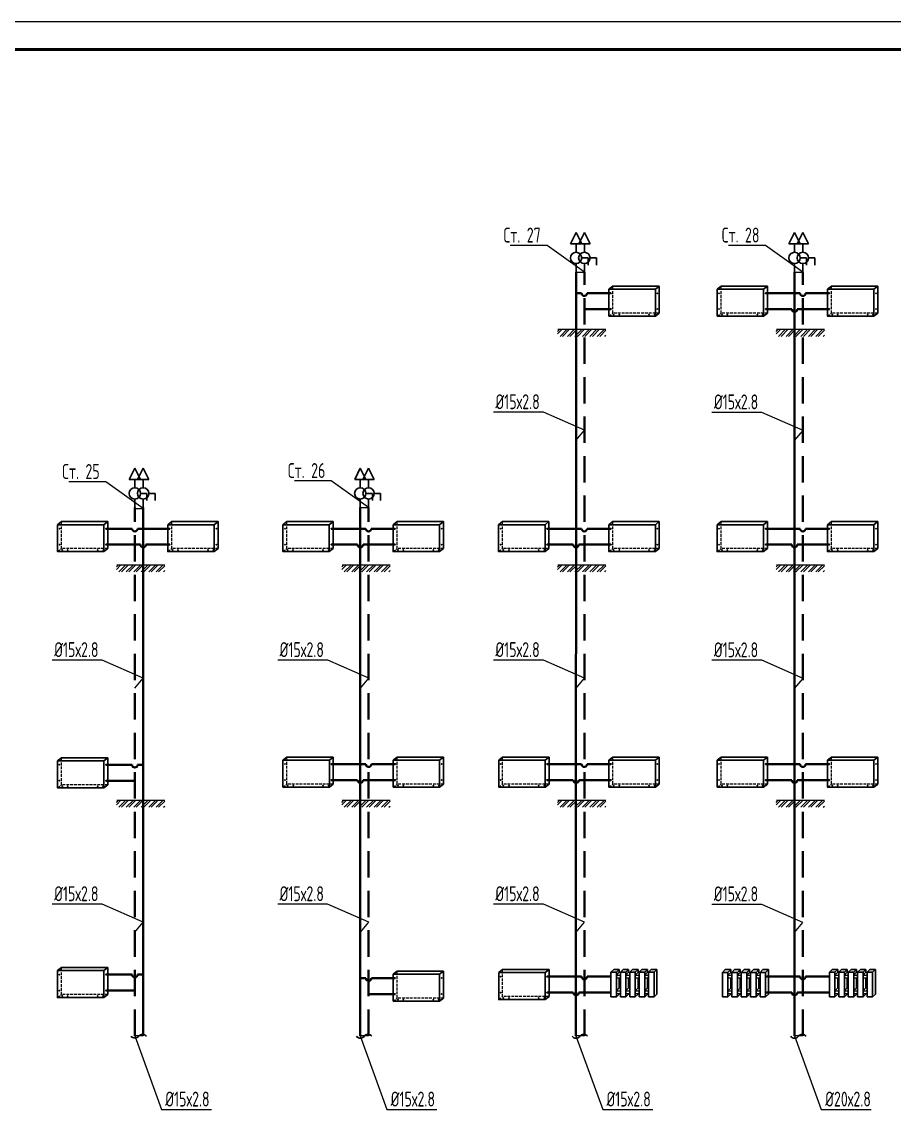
# Model space of a CAD drawing. Header units: millimetres. Extents: x -3929 to 624051, y 52832 to 514950.
# Drawn here: x 29772 to 45553, y 275169 to 294915 of the extents above; entities that cross this region are included whole.
import ezdxf
from ezdxf import colors
from ezdxf.entities.mleader import LeaderData, LeaderLine
from ezdxf.math import Vec2, Vec3

# ---------------------------------------------------------------- set-up
doc = ezdxf.new("R2010")
doc.units = ezdxf.units.MM
for name, pattern in [('GOST2.303 4', [7, 5, -2, 0]), ('Hidden', [7.14375, 4.7625, -2.38125]), ('K5LT32772', [0])]:
    doc.linetypes.add(name, pattern=pattern)
doc.layers.add('9_Форматы', color=7, linetype='Continuous')
doc.layers.add('стояки', color=7, linetype='Continuous')
for name, color, linetype, lineweight in [('Арматура', 4, 'Continuous', 30), ('ОВ', 6, 'Continuous', 40), ('ОВ-рамка', 7, 'Continuous', 30), ('ОВ-ТЕКСТ', 7, 'Continuous', 25), ('СПДС_Штриховка', 252, 'Continuous', 9)]:
    doc.layers.add(name, color=color, linetype=linetype, lineweight=lineweight)
doc.layers.add('т11.1', color=1, linetype='Continuous', true_color=0xff0000)
doc.layers.add('т21.1', color=5, linetype='Continuous', true_color=0x0000ff)
doc.styles.add('СТИЛЬ', font='simplex.shx', dxfattribs={"width": 0.65})

# ---------------------------------------------------------------- blocks, each defined once
blk = doc.blocks.new('В.к.')
at = {"layer": 'Арматура', "color": 7, "lineweight": 30}
for p, q in [((0, 424), (-61, 302)), ((60, 302), (0, 424)), ((-61, 302), (60, 302)), ((0, 211), (0, 302)), ((-62, 152), (-129, 152)), ((-129, 152), (-129, 76)), ((0, 0), (0, 91))]:
    blk.add_line(p, q, dxfattribs=at)
blk.add_circle((0, 152), 60.9, dxfattribs=at)
blk = doc.blocks.new('gh павнель')
at = {"color": 32, "lineweight": 30, "ltscale": 0.1, "true_color": 0xcd6928}
for p, q in [((29457, 6419), (30297, 6419)), ((30297, 6419), (30297, 5931))]:
    blk.add_line(p, q, dxfattribs=at)
at = {"color": 32, "linetype": 'GOST2.303 4', "lineweight": 18, "ltscale": 10, "true_color": 0xcd6928}
for p, q in [((29457, 5931), (29457, 6419)), ((30297, 5931), (29457, 5931))]:
    blk.add_line(p, q, dxfattribs=at)
at = {"color": 32, "lineweight": 30, "ltscale": 0.1, "true_color": 0xcd6928}
for points in [[(29386, 6364), (29457, 6419)], [(30226, 6364), (30297, 6419)], [(30226, 5877), (30297, 5931)]]:
    blk.add_lwpolyline(points, dxfattribs=at)
blk.add_lwpolyline([(29386, 6364), (30226, 6364), (30226, 5877), (29386, 5877)], close=True, dxfattribs=at)
at = {"color": 32, "linetype": 'GOST2.303 4', "lineweight": 18, "ltscale": 10, "true_color": 0xcd6928}
blk.add_lwpolyline([(29386, 5877), (29457, 5931)], dxfattribs=at)
at = {"color": 32, "lineweight": 30, "ltscale": 0.1, "true_color": 0xcd6928}
for p in [(29422, 6292), (30262, 6292), (29422, 6004), (30262, 6004), (29472, 5904), (29572, 5904), (30112, 5904), (30212, 5904)]:
    blk.add_point(p, dxfattribs=at)
blk = doc.blocks.new('*U3000')
at = {"layer": '9_Форматы', "color": 7, "linetype": 'Continuous', "lineweight": 9, "ltscale": 100}
blk.add_lwpolyline([(5, -5), (5, 292), (-625, 292), (-625, -5)], close=True, dxfattribs=at)
at = {"layer": '9_Форматы', "color": 7, "linetype": 'Continuous', "lineweight": 9, "ltscale": 100, "const_width": 0.5}
blk.add_lwpolyline([(0, 0), (0, 287), (-605, 287), (-605, 0)], close=True, dxfattribs=at)

msp = doc.modelspace()

# ---------------------------------------------------------------- hatches: boundary and pattern name
at = {"layer": 'СПДС_Штриховка', "lineweight": 25}
h = msp.add_hatch(dxfattribs=at)
h.set_pattern_fill('ANSI32', color=253, scale=10)
h.set_pattern_definition([(45, (431184.57, 611263.03), (-67.351921, 67.351921), []), (45, (431229.47, 611263.03), (-67.351921, 67.351921), [])])
h.paths.add_polyline_path([(40338.457, 289357.048), (39463.804, 289357.048), (39463.804, 289229.379), (40338.457, 289229.379)])
h = msp.add_hatch(dxfattribs=at)
h.set_pattern_fill('ANSI32', color=253, scale=10)
h.set_pattern_definition([(45, (435137.3, 611263.03), (-67.351921, 67.351921), []), (45, (435182.2, 611263.03), (-67.351921, 67.351921), [])])
h.paths.add_polyline_path([(44291.185, 289357.048), (43416.532, 289357.048), (43416.532, 289229.379), (44291.185, 289229.379)])
h = msp.add_hatch(dxfattribs=at)
h.set_pattern_fill('ANSI32', color=253, scale=10)
h.set_pattern_definition([(45, (423203.455, 607006.29), (-67.351921, 67.351921), []), (45, (423248.36, 607006.29), (-67.351921, 67.351921), [])])
h.paths.add_polyline_path([(32357.344, 285100.311), (31482.691, 285100.311), (31482.691, 284972.641), (32357.344, 284972.641)])
h = msp.add_hatch(dxfattribs=at)
h.set_pattern_fill('ANSI32', color=253, scale=10)
h.set_pattern_definition([(45, (427281.63, 607006.29), (-67.351921, 67.351921), []), (45, (427326.53, 607006.29), (-67.351921, 67.351921), [])])
h.paths.add_polyline_path([(36435.517, 285100.311), (35560.864, 285100.311), (35560.864, 284972.641), (36435.517, 284972.641)])
h = msp.add_hatch(dxfattribs=at)
h.set_pattern_fill('ANSI32', color=253, scale=10)
h.set_pattern_definition([(45, (431184.57, 607006.29), (-67.351921, 67.351921), []), (45, (431229.47, 607006.29), (-67.351921, 67.351921), [])])
h.paths.add_polyline_path([(40338.457, 285100.311), (39463.804, 285100.311), (39463.804, 284972.641), (40338.457, 284972.641)])
h = msp.add_hatch(dxfattribs=at)
h.set_pattern_fill('ANSI32', color=253, scale=10)
h.set_pattern_definition([(45, (435137.3, 607006.29), (-67.351921, 67.351921), []), (45, (435182.2, 607006.29), (-67.351921, 67.351921), [])])
h.paths.add_polyline_path([(44291.185, 285100.311), (43416.532, 285100.311), (43416.532, 284972.641), (44291.185, 284972.641)])
h = msp.add_hatch(dxfattribs=at)
h.set_pattern_fill('ANSI32', color=253, scale=10)
h.set_pattern_definition([(45, (423203.455, 602749.55), (-67.351921, 67.351921), []), (45, (423248.36, 602749.55), (-67.351921, 67.351921), [])])
h.paths.add_polyline_path([(32357.344, 280843.573), (31482.691, 280843.573), (31482.691, 280715.904), (32357.344, 280715.904)])
h = msp.add_hatch(dxfattribs=at)
h.set_pattern_fill('ANSI32', color=253, scale=10)
h.set_pattern_definition([(45, (427281.63, 602749.55), (-67.351921, 67.351921), []), (45, (427326.53, 602749.55), (-67.351921, 67.351921), [])])
h.paths.add_polyline_path([(36435.517, 280843.573), (35560.864, 280843.573), (35560.864, 280715.904), (36435.517, 280715.904)])
h = msp.add_hatch(dxfattribs=at)
h.set_pattern_fill('ANSI32', color=253, scale=10)
h.set_pattern_definition([(45, (431184.57, 602749.55), (-67.351921, 67.351921), []), (45, (431229.47, 602749.55), (-67.351921, 67.351921), [])])
h.paths.add_polyline_path([(40338.457, 280843.573), (39463.804, 280843.573), (39463.804, 280715.904), (40338.457, 280715.904)])
h = msp.add_hatch(dxfattribs=at)
h.set_pattern_fill('ANSI32', color=253, scale=10)
h.set_pattern_definition([(45, (435137.3, 602749.55), (-67.351921, 67.351921), []), (45, (435182.2, 602749.55), (-67.351921, 67.351921), [])])
h.paths.add_polyline_path([(44291.185, 280843.573), (43416.532, 280843.573), (43416.532, 280715.904), (44291.185, 280715.904)])

# ---------------------------------------------------------------- linework, layer by layer
at = {"color": 253, "lineweight": 25, "ltscale": 0.1}
for p, q in [((39470.147, 289357.048), (40338.457, 289357.048)), ((43422.875, 289357.048), (44291.185, 289357.048)), ((31489.034, 285100.311), (32357.344, 285100.311)), ((35567.207, 285100.311), (36435.517, 285100.311)), ((39470.147, 285100.311), (40338.457, 285100.311)), ((43422.875, 285100.311), (44291.185, 285100.311)), ((31489.034, 280843.573), (32357.344, 280843.573)), ((35567.207, 280843.573), (36435.517, 280843.573)), ((39470.147, 280843.573), (40338.457, 280843.573)), ((43422.875, 280843.573), (44291.185, 280843.573))]:
    msp.add_line(p, q, dxfattribs=at)
at = {"color": 32, "lineweight": 30, "ltscale": 0.1, "true_color": 0xcd6928}
for p, q in [((40429.757, 277733.504), (40479.757, 277783.504)), ((40429.757, 277733.504), (40429.757, 277289.76)), ((40529.757, 277733.504), (40429.757, 277733.504)), ((40479.757, 277783.504), (40579.757, 277783.504)), ((40579.757, 277783.504), (40529.757, 277733.504)), ((40529.757, 277733.504), (40529.757, 277289.76)), ((40579.757, 277783.504), (40579.757, 277733.504)), ((40599.757, 277733.504), (40649.757, 277783.504)), ((40599.757, 277733.504), (40599.757, 277289.76)), ((40699.757, 277733.504), (40599.757, 277733.504)), ((40649.757, 277783.504), (40749.757, 277783.504)), ((40749.757, 277783.504), (40699.757, 277733.504)), ((40699.757, 277733.504), (40699.757, 277289.76)), ((40749.757, 277783.504), (40749.757, 277733.504)), ((40769.757, 277733.504), (40819.757, 277783.504)), ((40769.757, 277733.504), (40769.757, 277289.76)), ((40869.757, 277733.504), (40769.757, 277733.504)), ((40819.757, 277783.504), (40919.757, 277783.504)), ((40919.757, 277783.504), (40869.757, 277733.504)), ((40869.757, 277733.504), (40869.757, 277289.76)), ((40919.757, 277783.504), (40919.757, 277733.504)), ((40939.757, 277733.504), (40989.757, 277783.504)), ((40939.757, 277733.504), (40939.757, 277289.76)), ((41039.757, 277733.504), (40939.757, 277733.504)), ((40989.757, 277783.504), (41089.757, 277783.504)), ((41089.757, 277783.504), (41039.757, 277733.504)), ((41039.757, 277733.504), (41039.757, 277289.76)), ((41089.757, 277783.504), (41089.757, 277733.504)), ((41109.757, 277733.504), (41159.757, 277783.504)), ((41109.757, 277733.504), (41109.757, 277289.76)), ((41209.757, 277733.504), (41109.757, 277733.504)), ((41159.757, 277783.504), (41259.757, 277783.504)), ((41259.757, 277783.504), (41209.757, 277733.504)), ((41209.757, 277733.504), (41209.757, 277289.76)), ((41259.757, 277783.504), (41259.757, 277339.76)), ((42446.658, 277731.89), (42496.658, 277781.89)), ((42446.658, 277731.89), (42446.658, 277288.146)), ((42546.658, 277731.89), (42446.658, 277731.89)), ((42496.658, 277781.89), (42596.658, 277781.89)), ((42596.658, 277781.89), (42546.658, 277731.89)), ((42546.658, 277731.89), (42546.658, 277288.146)), ((42596.658, 277781.89), (42596.658, 277731.89)), ((42616.658, 277731.89), (42666.658, 277781.89)), ((42616.658, 277731.89), (42616.658, 277288.146)), ((42716.658, 277731.89), (42616.658, 277731.89)), ((42666.658, 277781.89), (42766.658, 277781.89)), ((42766.658, 277781.89), (42716.658, 277731.89)), ((42716.658, 277731.89), (42716.658, 277288.146)), ((42766.658, 277781.89), (42766.658, 277731.89)), ((42786.658, 277731.89), (42836.658, 277781.89)), ((42786.658, 277731.89), (42786.658, 277288.146)), ((42886.658, 277731.89), (42786.658, 277731.89)), ((42836.658, 277781.89), (42936.658, 277781.89)), ((42936.658, 277781.89), (42886.658, 277731.89)), ((42886.658, 277731.89), (42886.658, 277288.146)), ((42936.658, 277781.89), (42936.658, 277731.89)), ((42956.658, 277731.89), (43006.658, 277781.89)), ((42956.658, 277731.89), (42956.658, 277288.146)), ((43056.658, 277731.89), (42956.658, 277731.89)), ((43006.658, 277781.89), (43106.658, 277781.89)), ((43106.658, 277781.89), (43056.658, 277731.89)), ((43056.658, 277731.89), (43056.658, 277288.146)), ((43106.658, 277781.89), (43106.658, 277731.89)), ((43126.658, 277731.89), (43176.658, 277781.89)), ((43126.658, 277731.89), (43126.658, 277288.146)), ((43226.658, 277731.89), (43126.658, 277731.89)), ((43176.658, 277781.89), (43276.658, 277781.89)), ((43276.658, 277781.89), (43226.658, 277731.89)), ((43226.658, 277731.89), (43226.658, 277288.146)), ((43276.658, 277781.89), (43276.658, 277338.146)), ((44382.486, 277733.504), (44432.486, 277783.504)), ((44382.486, 277733.504), (44382.486, 277289.76)), ((44482.486, 277733.504), (44382.486, 277733.504)), ((44432.486, 277783.504), (44532.486, 277783.504)), ((44532.486, 277783.504), (44482.486, 277733.504)), ((44482.486, 277733.504), (44482.486, 277289.76)), ((44532.486, 277783.504), (44532.486, 277733.504)), ((44552.486, 277733.504), (44602.486, 277783.504)), ((44552.486, 277733.504), (44552.486, 277289.76)), ((44652.486, 277733.504), (44552.486, 277733.504)), ((44602.486, 277783.504), (44702.486, 277783.504)), ((44702.486, 277783.504), (44652.486, 277733.504)), ((44652.486, 277733.504), (44652.486, 277289.76)), ((44702.486, 277783.504), (44702.486, 277733.504)), ((44722.486, 277733.504), (44772.486, 277783.504)), ((44722.486, 277733.504), (44722.486, 277289.76)), ((44822.486, 277733.504), (44722.486, 277733.504)), ((44772.486, 277783.504), (44872.486, 277783.504)), ((44872.486, 277783.504), (44822.486, 277733.504)), ((44822.486, 277733.504), (44822.486, 277289.76)), ((44872.486, 277783.504), (44872.486, 277733.504)), ((44892.486, 277733.504), (44942.486, 277783.504)), ((44892.486, 277733.504), (44892.486, 277289.76)), ((44992.486, 277733.504), (44892.486, 277733.504)), ((44942.486, 277783.504), (45042.486, 277783.504)), ((45042.486, 277783.504), (44992.486, 277733.504)), ((44992.486, 277733.504), (44992.486, 277289.76)), ((45042.486, 277783.504), (45042.486, 277733.504)), ((45062.486, 277733.504), (45112.486, 277783.504)), ((45062.486, 277733.504), (45062.486, 277289.76)), ((45162.486, 277733.504), (45062.486, 277733.504)), ((45112.486, 277783.504), (45212.486, 277783.504)), ((45212.486, 277783.504), (45162.486, 277733.504)), ((45162.486, 277733.504), (45162.486, 277289.76)), ((45212.486, 277783.504), (45212.486, 277339.76)), ((40579.757, 277633.504), (40579.757, 277449.76)), ((40749.757, 277633.504), (40749.757, 277449.76)), ((40919.757, 277633.504), (40919.757, 277449.76)), ((41089.757, 277633.504), (41089.757, 277449.76)), ((42596.658, 277631.89), (42596.658, 277448.146)), ((42766.658, 277631.89), (42766.658, 277448.146)), ((42936.658, 277631.89), (42936.658, 277448.146)), ((43106.658, 277631.89), (43106.658, 277448.146)), ((44532.486, 277633.504), (44532.486, 277449.76)), ((44702.486, 277633.504), (44702.486, 277449.76)), ((44872.486, 277633.504), (44872.486, 277449.76)), ((45042.486, 277633.504), (45042.486, 277449.76)), ((40529.757, 277289.76), (40429.757, 277289.76)), ((40579.757, 277339.76), (40529.757, 277289.76)), ((40579.757, 277349.76), (40579.757, 277339.76)), ((40699.757, 277289.76), (40599.757, 277289.76)), ((40749.757, 277339.76), (40699.757, 277289.76)), ((40749.757, 277349.76), (40749.757, 277339.76)), ((40869.757, 277289.76), (40769.757, 277289.76)), ((40919.757, 277339.76), (40869.757, 277289.76)), ((40919.757, 277349.76), (40919.757, 277339.76)), ((41039.757, 277289.76), (40939.757, 277289.76)), ((41089.757, 277339.76), (41039.757, 277289.76)), ((41089.757, 277349.76), (41089.757, 277339.76)), ((41209.757, 277289.76), (41109.757, 277289.76)), ((41259.757, 277339.76), (41209.757, 277289.76)), ((42546.658, 277288.146), (42446.658, 277288.146)), ((42596.658, 277338.146), (42546.658, 277288.146)), ((42596.658, 277348.146), (42596.658, 277338.146)), ((42716.658, 277288.146), (42616.658, 277288.146)), ((42766.658, 277338.146), (42716.658, 277288.146)), ((42766.658, 277348.146), (42766.658, 277338.146)), ((42886.658, 277288.146), (42786.658, 277288.146)), ((42936.658, 277338.146), (42886.658, 277288.146)), ((42936.658, 277348.146), (42936.658, 277338.146)), ((43056.658, 277288.146), (42956.658, 277288.146)), ((43106.658, 277338.146), (43056.658, 277288.146)), ((43106.658, 277348.146), (43106.658, 277338.146)), ((43226.658, 277288.146), (43126.658, 277288.146)), ((43276.658, 277338.146), (43226.658, 277288.146)), ((44482.486, 277289.76), (44382.486, 277289.76)), ((44532.486, 277339.76), (44482.486, 277289.76)), ((44532.486, 277349.76), (44532.486, 277339.76)), ((44652.486, 277289.76), (44552.486, 277289.76)), ((44702.486, 277339.76), (44652.486, 277289.76)), ((44702.486, 277349.76), (44702.486, 277339.76)), ((44822.486, 277289.76), (44722.486, 277289.76)), ((44872.486, 277339.76), (44822.486, 277289.76)), ((44872.486, 277349.76), (44872.486, 277339.76)), ((44992.486, 277289.76), (44892.486, 277289.76)), ((45042.486, 277339.76), (44992.486, 277289.76)), ((45042.486, 277349.76), (45042.486, 277339.76)), ((45162.486, 277289.76), (45062.486, 277289.76)), ((45212.486, 277339.76), (45162.486, 277289.76))]:
    msp.add_line(p, q, dxfattribs=at)
at = {"color": 32, "linetype": 'K5LT32772', "lineweight": 20, "ltscale": 10, "true_color": 0xcd6928}
for p, q in [((40579.757, 277733.504), (40529.757, 277683.504)), ((40529.757, 277683.504), (40599.757, 277683.504)), ((40579.757, 277733.504), (40599.757, 277733.504)), ((40749.757, 277733.504), (40699.757, 277683.504)), ((40699.757, 277683.504), (40769.757, 277683.504)), ((40749.757, 277733.504), (40769.757, 277733.504)), ((40919.757, 277733.504), (40869.757, 277683.504)), ((40869.757, 277683.504), (40939.757, 277683.504)), ((40919.757, 277733.504), (40939.757, 277733.504)), ((41089.757, 277733.504), (41039.757, 277683.504)), ((41039.757, 277683.504), (41109.757, 277683.504)), ((41089.757, 277733.504), (41109.757, 277733.504)), ((42596.658, 277731.89), (42546.658, 277681.89)), ((42546.658, 277681.89), (42616.658, 277681.89)), ((42596.658, 277731.89), (42616.658, 277731.89)), ((42766.658, 277731.89), (42716.658, 277681.89)), ((42716.658, 277681.89), (42786.658, 277681.89)), ((42766.658, 277731.89), (42786.658, 277731.89)), ((42936.658, 277731.89), (42886.658, 277681.89)), ((42886.658, 277681.89), (42956.658, 277681.89)), ((42936.658, 277731.89), (42956.658, 277731.89)), ((43106.658, 277731.89), (43056.658, 277681.89)), ((43056.658, 277681.89), (43126.658, 277681.89)), ((43106.658, 277731.89), (43126.658, 277731.89)), ((44532.486, 277733.504), (44482.486, 277683.504)), ((44482.486, 277683.504), (44552.486, 277683.504)), ((44532.486, 277733.504), (44552.486, 277733.504)), ((44702.486, 277733.504), (44652.486, 277683.504)), ((44652.486, 277683.504), (44722.486, 277683.504)), ((44702.486, 277733.504), (44722.486, 277733.504)), ((44872.486, 277733.504), (44822.486, 277683.504)), ((44822.486, 277683.504), (44892.486, 277683.504)), ((44872.486, 277733.504), (44892.486, 277733.504)), ((45042.486, 277733.504), (44992.486, 277683.504)), ((44992.486, 277683.504), (45062.486, 277683.504)), ((45042.486, 277733.504), (45062.486, 277733.504)), ((40529.757, 277633.504), (40599.757, 277633.504)), ((40579.757, 277449.76), (40529.757, 277399.76)), ((40579.757, 277449.76), (40599.757, 277449.76)), ((40699.757, 277633.504), (40769.757, 277633.504)), ((40749.757, 277449.76), (40699.757, 277399.76)), ((40749.757, 277449.76), (40769.757, 277449.76)), ((40869.757, 277633.504), (40939.757, 277633.504)), ((40919.757, 277449.76), (40869.757, 277399.76)), ((40919.757, 277449.76), (40939.757, 277449.76)), ((41039.757, 277633.504), (41109.757, 277633.504)), ((41089.757, 277449.76), (41039.757, 277399.76)), ((41089.757, 277449.76), (41109.757, 277449.76)), ((42546.658, 277631.89), (42616.658, 277631.89)), ((42596.658, 277448.146), (42546.658, 277398.146)), ((42596.658, 277448.146), (42616.658, 277448.146)), ((42716.658, 277631.89), (42786.658, 277631.89)), ((42766.658, 277448.146), (42716.658, 277398.146)), ((42766.658, 277448.146), (42786.658, 277448.146)), ((42886.658, 277631.89), (42956.658, 277631.89)), ((42936.658, 277448.146), (42886.658, 277398.146)), ((42936.658, 277448.146), (42956.658, 277448.146)), ((43056.658, 277631.89), (43126.658, 277631.89)), ((43106.658, 277448.146), (43056.658, 277398.146)), ((43106.658, 277448.146), (43126.658, 277448.146)), ((44482.486, 277633.504), (44552.486, 277633.504)), ((44532.486, 277449.76), (44482.486, 277399.76)), ((44532.486, 277449.76), (44552.486, 277449.76)), ((44652.486, 277633.504), (44722.486, 277633.504)), ((44702.486, 277449.76), (44652.486, 277399.76)), ((44702.486, 277449.76), (44722.486, 277449.76)), ((44822.486, 277633.504), (44892.486, 277633.504)), ((44872.486, 277449.76), (44822.486, 277399.76)), ((44872.486, 277449.76), (44892.486, 277449.76)), ((44992.486, 277633.504), (45062.486, 277633.504)), ((45042.486, 277449.76), (44992.486, 277399.76)), ((45042.486, 277449.76), (45062.486, 277449.76)), ((40529.757, 277399.76), (40599.757, 277399.76)), ((40529.757, 277349.76), (40599.757, 277349.76)), ((40699.757, 277399.76), (40769.757, 277399.76)), ((40699.757, 277349.76), (40769.757, 277349.76)), ((40869.757, 277399.76), (40939.757, 277399.76)), ((40869.757, 277349.76), (40939.757, 277349.76)), ((41039.757, 277399.76), (41109.757, 277399.76)), ((41039.757, 277349.76), (41109.757, 277349.76)), ((42546.658, 277398.146), (42616.658, 277398.146)), ((42546.658, 277348.146), (42616.658, 277348.146)), ((42716.658, 277398.146), (42786.658, 277398.146)), ((42716.658, 277348.146), (42786.658, 277348.146)), ((42886.658, 277398.146), (42956.658, 277398.146)), ((42886.658, 277348.146), (42956.658, 277348.146)), ((43056.658, 277398.146), (43126.658, 277398.146)), ((43056.658, 277348.146), (43126.658, 277348.146)), ((44482.486, 277399.76), (44552.486, 277399.76)), ((44482.486, 277349.76), (44552.486, 277349.76)), ((44652.486, 277399.76), (44722.486, 277399.76)), ((44652.486, 277349.76), (44722.486, 277349.76)), ((44822.486, 277399.76), (44892.486, 277399.76)), ((44822.486, 277349.76), (44892.486, 277349.76)), ((44992.486, 277399.76), (45062.486, 277399.76)), ((44992.486, 277349.76), (45062.486, 277349.76))]:
    msp.add_line(p, q, dxfattribs=at)
at = {"layer": 'стояки', "color": 5, "lineweight": 40}
for p, q in [((39948.17, 289721.887), (40428.802, 289721.887)), ((43226.658, 289721.887), (43700.8, 289721.769)), ((43800.8, 289721.897), (44381.53, 289721.887)), ((31293.439, 285465.149), (31917.057, 285465.031)), ((32017.057, 285465.159), (32448.312, 285465.149)), ((35370.367, 285465.149), (35844.509, 285465.031)), ((35944.509, 285465.159), (36525.239, 285465.149)), ((39273.306, 285465.149), (39747.449, 285465.031)), ((39847.449, 285465.159), (40428.179, 285465.149)), ((43226.035, 285465.149), (43700.177, 285465.031)), ((43800.177, 285465.159), (44380.907, 285465.149)), ((31292.816, 281197.093), (31816.959, 281197.016)), ((35370.99, 281208.412), (35845.132, 281208.294)), ((35945.132, 281208.422), (36525.862, 281208.412)), ((39273.929, 281208.412), (39748.072, 281208.294)), ((39848.072, 281208.422), (40428.802, 281208.412)), ((43226.658, 281208.412), (43700.8, 281208.294)), ((43800.8, 281208.422), (44381.53, 281208.412)), ((31292.816, 277404.023), (31816.959, 277403.946)), ((36045.23, 277339.817), (36525.862, 277339.817)), ((39273.929, 277367.014), (39748.072, 277366.896)), ((39848.072, 277367.024), (40428.802, 277367.014)), ((43226.658, 277367.014), (43700.8, 277366.896)), ((43800.8, 277367.024), (44381.53, 277367.014))]:
    msp.add_line(p, q, dxfattribs=at)
for centre in [(43750.8, 289721.833), (31967.057, 285465.095), (35894.509, 285465.095), (39797.449, 285465.095), (43750.177, 285465.095), (35895.132, 281208.358), (39798.072, 281208.358), (43750.8, 281208.358), (39798.072, 277366.96), (43750.8, 277366.96)]:
    msp.add_arc(centre, 50, 180.0733184, 0.0733184, dxfattribs=at)
at = {"layer": 'стояки', "color": 7, "lineweight": 30}
for centre, start, end in [((31817.35, 276629.566), 216.5656753, 323.4343247), ((31955.949, 276526.761), 36.5656753, 143.4343247), ((35895.523, 276628.969), 216.5656753, 323.4343247), ((36034.123, 276526.164), 36.5656753, 143.4343247), ((39798.462, 276628.397), 216.5656753, 323.4343247), ((39937.062, 276525.593), 36.5656753, 143.4343247), ((43751.191, 276627.819), 216.5656753, 323.4343247), ((43889.79, 276525.014), 36.5656753, 143.4343247)]:
    msp.add_arc(centre, 86.282, start, end, dxfattribs=at)
at = {"layer": 'т11.1', "lineweight": 40}
for p, q in [((39796.149, 276586.836), (39798.17, 290390.913)), ((43748.878, 276586.836), (43750.898, 290390.913)), ((39798.114, 290009.45), (39898.17, 290009.463)), ((39998.17, 290009.527), (40428.409, 290009.527)), ((43226.658, 290009.527), (43850.898, 290009.463)), ((43950.898, 290009.527), (44381.138, 290009.527)), ((31967.057, 276586.836), (31967.057, 286134.176)), ((35893.21, 276586.836), (35895.23, 286134.176)), ((31293.439, 285752.79), (31766.378, 285752.748)), ((31866.378, 285752.812), (32447.919, 285752.79)), ((35370.367, 285752.79), (35994.607, 285752.726)), ((36094.607, 285752.79), (36524.847, 285752.79)), ((39273.306, 285752.79), (39897.547, 285752.726)), ((39997.547, 285752.79), (40427.786, 285752.79)), ((43226.035, 285752.79), (43850.275, 285752.726)), ((43950.275, 285752.79), (44380.515, 285752.79)), ((31292.816, 281484.733), (31765.755, 281484.669)), ((31865.755, 281484.733), (31967.057, 281484.733)), ((35370.99, 281496.052), (35995.23, 281495.988)), ((36095.23, 281496.052), (36525.47, 281496.052)), ((39273.929, 281496.052), (39898.17, 281495.988)), ((39998.17, 281496.052), (40428.409, 281496.052)), ((43226.658, 281496.052), (43850.898, 281495.988)), ((43950.898, 281496.052), (44381.138, 281496.052)), ((31292.816, 277691.664), (31765.755, 277691.6)), ((31865.755, 277691.664), (31967.057, 277691.664)), ((39273.929, 277654.654), (39898.17, 277654.59)), ((39998.17, 277654.654), (40428.409, 277654.654)), ((43226.658, 277654.654), (43850.898, 277654.59)), ((43950.898, 277654.654), (44381.138, 277654.654)), ((35893.886, 277627.381), (35995.23, 277627.394)), ((36095.23, 277627.522), (36525.47, 277627.458))]:
    msp.add_line(p, q, dxfattribs=at)
for centre in [(39948.17, 290009.527), (43900.898, 290009.527), (31816.378, 285752.812), (36044.607, 285752.79), (39947.547, 285752.79), (43900.275, 285752.79), (31815.755, 281484.733), (36045.23, 281496.052), (39948.17, 281496.052), (43900.898, 281496.052), (31815.755, 277691.664), (39948.17, 277654.654), (43900.898, 277654.654), (36045.23, 277627.458)]:
    msp.add_arc(centre, 50, 180.0733184, 0.0733184, dxfattribs=at)
at = {"layer": 'т21.1', "linetype": 'Hidden', "lineweight": 40, "ltscale": 100}
for p, q in [((39948.17, 276586.836), (39948.17, 290390.913)), ((43900.898, 276586.836), (43900.898, 290390.913)), ((31815.036, 276586.836), (31817.057, 286134.176)), ((36045.23, 276586.836), (36045.23, 286134.176))]:
    msp.add_line(p, q, dxfattribs=at)

# ---------------------------------------------------------------- block references
at = {"lineweight": 13}
for p in [(11007.128, 283717.916), (12964.984, 283717.916), (14959.857, 283717.916), (1031.766, 279461.178), (3026.638, 279461.178), (5108.693, 279461.178), (7103.566, 279461.178), (9011.633, 279461.178), (11006.505, 279461.178), (12964.361, 279461.178), (14959.234, 279461.178), (1031.143, 275193.122), (5109.316, 275204.441), (7104.189, 275204.441), (9012.256, 275204.441), (11007.128, 275204.441), (12964.984, 275204.441), (14959.857, 275204.441), (1031.143, 271400.052), (7103.796, 271335.847), (9012.256, 271363.043)]:
    msp.add_blockref('gh павнель', p, dxfattribs=at)
at = {"layer": 'ОВ', "xscale": -1.687500000000001, "yscale": 1.6875, "zscale": 1.6875}
for p in [(39798.17, 290390.913), (39948.17, 290390.913), (43750.898, 290390.913), (43900.898, 290390.913), (31817.057, 286134.176), (31967.057, 286134.176), (35895.23, 286134.176), (36045.23, 286134.176)]:
    msp.add_blockref('В.к.', p, dxfattribs=at)
at = {"layer": 'ОВ-рамка', "ltscale": 100, "transparency": 33554687, "xscale": 100, "yscale": 100, "zscale": 100}
msp.add_blockref('*U3000', (79696.148, 265715.362, 576.986), dxfattribs=at)

# ---------------------------------------------------------------- leaders
at = {"layer": 'ОВ-ТЕКСТ', "color": 7}
ml = msp.add_multileader_mtext('Standard', dxfattribs=at)
ml.set_content('\\A1;Ст. 27', color=7, style='СТИЛЬ')
ml.set_leader_properties(color=7, lineweight=18)
ml.build(insert=Vec2(0, 0))
ml.multileader.update_dxf_attribs({"text_left_attachment_type": 6, "text_right_attachment_type": 6, "dogleg_length": 0.36, "arrow_head_size": 0.126})
ctx = ml.context
ctx.base_point, ctx.char_height, ctx.arrow_head_size, ctx.landing_gap_size, ctx.plane_origin = Vec3(38371.071, 290871.627), 270, 0.126, 0.063, Vec3(40685.534, 289536.215)
ctx.left_attachment, ctx.right_attachment, ctx.text_align_type = 6, 6, 1
notes = []
notes.append((ctx, [(1, (1, 1, 0), (39274.02, 290871.627), (-1, 0), 0.252, [(1, [(39798.17, 290390.913), (39948.17, 290390.913)], 0, [])])]))
ctx.mtext.insert, ctx.mtext.width, ctx.mtext.alignment, ctx.mtext.flow_direction = Vec3(38822.42, 291195.627), 1404.14984, 2, 5
ml = msp.add_multileader_mtext('Standard', dxfattribs=at)
ml.set_content('\\A1;Ст. 28', color=7, style='СТИЛЬ')
ml.set_leader_properties(color=7, lineweight=18)
ml.build(insert=Vec2(0, 0))
ml.multileader.update_dxf_attribs({"text_left_attachment_type": 6, "text_right_attachment_type": 6, "dogleg_length": 0.36, "arrow_head_size": 0.126})
ctx = ml.context
ctx.base_point, ctx.char_height, ctx.arrow_head_size, ctx.landing_gap_size, ctx.plane_origin = Vec3(42323.799, 290871.627), 270, 0.126, 0.063, Vec3(44638.262, 289536.215)
ctx.left_attachment, ctx.right_attachment, ctx.text_align_type = 6, 6, 1
notes.append((ctx, [(1, (1, 1, 0), (43226.749, 290871.627), (-1, 0), 0.252, [(1, [(43750.898, 290390.913), (43900.898, 290390.913)], 0, [])])]))
ctx.mtext.insert, ctx.mtext.width, ctx.mtext.alignment, ctx.mtext.flow_direction = Vec3(42775.148, 291195.627), 1404.14984, 2, 5
ml = msp.add_multileader_mtext('Standard', dxfattribs=at)
ml.set_content('\\A1;%%C15х2.8', color=7, style='СТИЛЬ')
ml.set_leader_properties(color=7, lineweight=18)
ml.build(insert=Vec2(0, 0))
ml.multileader.update_dxf_attribs({"text_left_attachment_type": 6, "text_right_attachment_type": 6, "dogleg_length": 0.36, "arrow_head_size": 0.126})
ctx = ml.context
ctx.base_point, ctx.char_height, ctx.arrow_head_size, ctx.landing_gap_size, ctx.plane_origin = Vec3(38272.532, 287859.041), 270, 0.126, 0.063, Vec3(40268.675, 286909.474)
ctx.left_attachment, ctx.right_attachment, ctx.text_align_type = 6, 6, 1
notes.append((ctx, [(1, (1, 1, 0), (39208.91, 287859.041), (-1, 0), 0.252, [(0, [(39799.966, 287351.007), (39951.707, 287531.435)], 0, [])])]))
ctx.mtext.insert, ctx.mtext.width, ctx.mtext.alignment, ctx.mtext.flow_direction = Vec3(38740.595, 288183.041), 1404.14984, 2, 5
ml = msp.add_multileader_mtext('Standard', dxfattribs=at)
ml.set_content('\\A1;%%C15х2.8', color=7, style='СТИЛЬ')
ml.set_leader_properties(color=7, lineweight=18)
ml.build(insert=Vec2(0, 0))
ml.multileader.update_dxf_attribs({"text_left_attachment_type": 6, "text_right_attachment_type": 6, "dogleg_length": 0.36, "arrow_head_size": 0.126})
ctx = ml.context
ctx.base_point, ctx.char_height, ctx.arrow_head_size, ctx.landing_gap_size, ctx.plane_origin = Vec3(42225.26, 287856.044), 270, 0.126, 0.063, Vec3(44221.403, 286906.478)
ctx.left_attachment, ctx.right_attachment, ctx.text_align_type = 6, 6, 1
notes.append((ctx, [(1, (1, 1, 0), (43161.638, 287856.044), (-1, 0), 0.252, [(0, [(43752.694, 287348.011), (43904.435, 287528.439)], 0, [])])]))
ctx.mtext.insert, ctx.mtext.width, ctx.mtext.alignment, ctx.mtext.flow_direction = Vec3(42693.323, 288180.044), 1404.14984, 2, 5
ml = msp.add_multileader_mtext('Standard', dxfattribs=at)
ml.set_content('\\A1;Ст. 25', color=7, style='СТИЛЬ')
ml.set_leader_properties(color=7, lineweight=18)
ml.build(insert=Vec2(0, 0))
ml.multileader.update_dxf_attribs({"text_left_attachment_type": 6, "text_right_attachment_type": 6, "dogleg_length": 0.36, "arrow_head_size": 0.126})
ctx = ml.context
ctx.base_point, ctx.char_height, ctx.arrow_head_size, ctx.landing_gap_size, ctx.plane_origin = Vec3(30389.955, 286598.006), 270, 0.126, 0.063, Vec3(32704.418, 289519.331)
ctx.left_attachment, ctx.right_attachment, ctx.text_align_type = 6, 6, 1
notes.append((ctx, [(1, (1, 1, 0), (31292.905, 286598.006), (-1, 0), 0.252, [(1, [(31817.054, 286117.292), (31967.054, 286117.292)], 0, [])])]))
ctx.mtext.insert, ctx.mtext.width, ctx.mtext.alignment, ctx.mtext.flow_direction = Vec3(30841.304, 286922.006), 1404.14984, 2, 5
ml = msp.add_multileader_mtext('Standard', dxfattribs=at)
ml.set_content('\\A1;Ст. 26', color=7, style='СТИЛЬ')
ml.set_leader_properties(color=7, lineweight=18)
ml.build(insert=Vec2(0, 0))
ml.multileader.update_dxf_attribs({"text_left_attachment_type": 6, "text_right_attachment_type": 6, "dogleg_length": 0.36, "arrow_head_size": 0.126})
ctx = ml.context
ctx.base_point, ctx.char_height, ctx.arrow_head_size, ctx.landing_gap_size, ctx.plane_origin = Vec3(34476.488, 286614.889), 270, 0.126, 0.063, Vec3(36782.594, 289536.215)
ctx.left_attachment, ctx.right_attachment, ctx.text_align_type = 6, 6, 1
notes.append((ctx, [(1, (1, 1, 0), (35371.081, 286614.889), (-1, 0), 0.252, [(1, [(35895.23, 286134.176), (36045.23, 286134.176)], 0, [])])]))
ctx.mtext.insert, ctx.mtext.width, ctx.mtext.alignment, ctx.mtext.flow_direction = Vec3(34923.659, 286938.889), 1404.14984, 2, 5
ml = msp.add_multileader_mtext('Standard', dxfattribs=at)
ml.set_content('\\A1;%%C15х2.8', color=7, style='СТИЛЬ')
ml.set_leader_properties(color=7, lineweight=18)
ml.build(insert=Vec2(0, 0))
ml.multileader.update_dxf_attribs({"text_left_attachment_type": 6, "text_right_attachment_type": 6, "dogleg_length": 0.36, "arrow_head_size": 0.126})
ctx = ml.context
ctx.base_point, ctx.char_height, ctx.arrow_head_size, ctx.landing_gap_size, ctx.plane_origin = Vec3(30290.763, 283377.263), 270, 0.126, 0.063, Vec3(32286.906, 282427.696)
ctx.left_attachment, ctx.right_attachment, ctx.text_align_type = 6, 6, 1
notes.append((ctx, [(1, (1, 1, 0), (31227.141, 283377.263), (-1, 0), 0.252, [(0, [(31818.197, 282869.229), (31969.938, 283049.657)], 0, [])])]))
ctx.mtext.insert, ctx.mtext.width, ctx.mtext.alignment, ctx.mtext.flow_direction = Vec3(30758.826, 283701.263), 1404.14984, 2, 5
ml = msp.add_multileader_mtext('Standard', dxfattribs=at)
ml.set_content('\\A1;%%C15х2.8', color=7, style='СТИЛЬ')
ml.set_leader_properties(color=7, lineweight=18)
ml.build(insert=Vec2(0, 0))
ml.multileader.update_dxf_attribs({"text_left_attachment_type": 6, "text_right_attachment_type": 6, "dogleg_length": 0.36, "arrow_head_size": 0.126})
ctx = ml.context
ctx.base_point, ctx.char_height, ctx.arrow_head_size, ctx.landing_gap_size, ctx.plane_origin = Vec3(34368.936, 283377.263), 270, 0.126, 0.063, Vec3(36365.079, 282427.696)
ctx.left_attachment, ctx.right_attachment, ctx.text_align_type = 6, 6, 1
notes.append((ctx, [(1, (1, 1, 0), (35305.314, 283377.263), (-1, 0), 0.252, [(0, [(35896.37, 282869.229), (36048.111, 283049.657)], 0, [])])]))
ctx.mtext.insert, ctx.mtext.width, ctx.mtext.alignment, ctx.mtext.flow_direction = Vec3(34836.999, 283701.263), 1404.14984, 2, 5
ml = msp.add_multileader_mtext('Standard', dxfattribs=at)
ml.set_content('\\A1;%%C15х2.8', color=7, style='СТИЛЬ')
ml.set_leader_properties(color=7, lineweight=18)
ml.build(insert=Vec2(0, 0))
ml.multileader.update_dxf_attribs({"text_left_attachment_type": 6, "text_right_attachment_type": 6, "dogleg_length": 0.36, "arrow_head_size": 0.126})
ctx = ml.context
ctx.base_point, ctx.char_height, ctx.arrow_head_size, ctx.landing_gap_size, ctx.plane_origin = Vec3(38271.876, 283377.263), 270, 0.126, 0.063, Vec3(40268.019, 282427.696)
ctx.left_attachment, ctx.right_attachment, ctx.text_align_type = 6, 6, 1
notes.append((ctx, [(1, (1, 1, 0), (39208.254, 283377.263), (-1, 0), 0.252, [(0, [(39799.31, 282869.229), (39951.051, 283049.657)], 0, [])])]))
ctx.mtext.insert, ctx.mtext.width, ctx.mtext.alignment, ctx.mtext.flow_direction = Vec3(38739.939, 283701.263), 1404.14984, 2, 5
ml = msp.add_multileader_mtext('Standard', dxfattribs=at)
ml.set_content('\\A1;%%C15х2.8', color=7, style='СТИЛЬ')
ml.set_leader_properties(color=7, lineweight=18)
ml.build(insert=Vec2(0, 0))
ml.multileader.update_dxf_attribs({"text_left_attachment_type": 6, "text_right_attachment_type": 6, "dogleg_length": 0.36, "arrow_head_size": 0.126})
ctx = ml.context
ctx.base_point, ctx.char_height, ctx.arrow_head_size, ctx.landing_gap_size, ctx.plane_origin = Vec3(42224.604, 283374.266), 270, 0.126, 0.063, Vec3(44220.747, 282424.7)
ctx.left_attachment, ctx.right_attachment, ctx.text_align_type = 6, 6, 1
notes.append((ctx, [(1, (1, 1, 0), (43160.982, 283374.266), (-1, 0), 0.252, [(0, [(43752.038, 282866.233), (43903.779, 283046.66)], 0, [])])]))
ctx.mtext.insert, ctx.mtext.width, ctx.mtext.alignment, ctx.mtext.flow_direction = Vec3(42692.667, 283698.266), 1404.14984, 2, 5
ml = msp.add_multileader_mtext('Standard', dxfattribs=at)
ml.set_content('\\A1;%%C15х2.8', color=7, style='СТИЛЬ')
ml.set_leader_properties(color=7, lineweight=18)
ml.build(insert=Vec2(0, 0))
ml.multileader.update_dxf_attribs({"text_left_attachment_type": 6, "text_right_attachment_type": 6, "dogleg_length": 0.36, "arrow_head_size": 0.126})
ctx = ml.context
ctx.base_point, ctx.char_height, ctx.arrow_head_size, ctx.landing_gap_size, ctx.plane_origin = Vec3(30290.117, 278964.811), 270, 0.126, 0.063, Vec3(32286.26, 278015.245)
ctx.left_attachment, ctx.right_attachment, ctx.text_align_type = 6, 6, 1
notes.append((ctx, [(1, (1, 1, 0), (31226.495, 278964.811), (-1, 0), 0.252, [(0, [(31817.551, 278456.778), (31969.292, 278637.205)], 0, [])])]))
ctx.mtext.insert, ctx.mtext.width, ctx.mtext.alignment, ctx.mtext.flow_direction = Vec3(30758.18, 279288.811), 1404.14984, 2, 5
ml = msp.add_multileader_mtext('Standard', dxfattribs=at)
ml.set_content('\\A1;%%C15х2.8', color=7, style='СТИЛЬ')
ml.set_leader_properties(color=7, lineweight=18)
ml.build(insert=Vec2(0, 0))
ml.multileader.update_dxf_attribs({"text_left_attachment_type": 6, "text_right_attachment_type": 6, "dogleg_length": 0.36, "arrow_head_size": 0.126})
ctx = ml.context
ctx.base_point, ctx.char_height, ctx.arrow_head_size, ctx.landing_gap_size, ctx.plane_origin = Vec3(34368.291, 278964.811), 270, 0.126, 0.063, Vec3(36364.433, 278015.245)
ctx.left_attachment, ctx.right_attachment, ctx.text_align_type = 6, 6, 1
notes.append((ctx, [(1, (1, 1, 0), (35304.669, 278964.811), (-1, 0), 0.252, [(0, [(35895.724, 278456.778), (36047.465, 278637.205)], 0, [])])]))
ctx.mtext.insert, ctx.mtext.width, ctx.mtext.alignment, ctx.mtext.flow_direction = Vec3(34836.354, 279288.811), 1404.14984, 2, 5
ml = msp.add_multileader_mtext('Standard', dxfattribs=at)
ml.set_content('\\A1;%%C15х2.8', color=7, style='СТИЛЬ')
ml.set_leader_properties(color=7, lineweight=18)
ml.build(insert=Vec2(0, 0))
ml.multileader.update_dxf_attribs({"text_left_attachment_type": 6, "text_right_attachment_type": 6, "dogleg_length": 0.36, "arrow_head_size": 0.126})
ctx = ml.context
ctx.base_point, ctx.char_height, ctx.arrow_head_size, ctx.landing_gap_size, ctx.plane_origin = Vec3(38271.23, 278964.811), 270, 0.126, 0.063, Vec3(40267.373, 278015.245)
ctx.left_attachment, ctx.right_attachment, ctx.text_align_type = 6, 6, 1
notes.append((ctx, [(1, (1, 1, 0), (39207.608, 278964.811), (-1, 0), 0.252, [(0, [(39798.664, 278456.778), (39950.405, 278637.205)], 0, [])])]))
ctx.mtext.insert, ctx.mtext.width, ctx.mtext.alignment, ctx.mtext.flow_direction = Vec3(38739.293, 279288.811), 1404.14984, 2, 5
ml = msp.add_multileader_mtext('Standard', dxfattribs=at)
ml.set_content('\\A1;%%C15х2.8', color=7, style='СТИЛЬ')
ml.set_leader_properties(color=7, lineweight=18)
ml.build(insert=Vec2(0, 0))
ml.multileader.update_dxf_attribs({"text_left_attachment_type": 6, "text_right_attachment_type": 6, "dogleg_length": 0.36, "arrow_head_size": 0.126})
ctx = ml.context
ctx.base_point, ctx.char_height, ctx.arrow_head_size, ctx.landing_gap_size, ctx.plane_origin = Vec3(42223.958, 278961.814), 270, 0.126, 0.063, Vec3(44220.101, 278012.248)
ctx.left_attachment, ctx.right_attachment, ctx.text_align_type = 6, 6, 1
notes.append((ctx, [(1, (1, 1, 0), (43160.336, 278961.814), (-1, 0), 0.252, [(0, [(43751.392, 278453.781), (43903.133, 278634.209)], 0, [])])]))
ctx.mtext.insert, ctx.mtext.width, ctx.mtext.alignment, ctx.mtext.flow_direction = Vec3(42692.021, 279285.814), 1404.14984, 2, 5
ml = msp.add_multileader_mtext('Standard', dxfattribs=at)
ml.set_content('\\A1;%%C15х2.8', color=7, style='СТИЛЬ')
ml.set_leader_properties(color=7, lineweight=18)
ml.build(insert=Vec2(0, 0))
ml.multileader.update_dxf_attribs({"text_left_attachment_type": 6, "text_right_attachment_type": 6, "dogleg_length": 0.36, "arrow_head_size": 0.126})
ctx = ml.context
ctx.base_point, ctx.char_height, ctx.arrow_head_size, ctx.landing_gap_size, ctx.plane_origin = Vec3(32300.134, 275252.415), 270, 0.126, 0.063, Vec3(34296.276, 274302.848)
ctx.left_attachment, ctx.right_attachment, ctx.text_align_type = 6, 6, 1
notes.append((ctx, [(0, (1, 1, 0), (32299.882, 275252.415), (1, 0), 0.252, [(0, [(31967.057, 276586.836), (31815.036, 276586.836)], 0, [])])]))
ctx.mtext.insert, ctx.mtext.width, ctx.mtext.alignment, ctx.mtext.flow_direction = Vec3(32768.197, 275576.415), 1404.14984, 2, 5
ml = msp.add_multileader_mtext('Standard', dxfattribs=at)
ml.set_content('\\A1;%%C15х2.8', color=7, style='СТИЛЬ')
ml.set_leader_properties(color=7, lineweight=18)
ml.build(insert=Vec2(0, 0))
ml.multileader.update_dxf_attribs({"text_left_attachment_type": 6, "text_right_attachment_type": 6, "dogleg_length": 0.36, "arrow_head_size": 0.126})
ctx = ml.context
ctx.base_point, ctx.char_height, ctx.arrow_head_size, ctx.landing_gap_size, ctx.plane_origin = Vec3(36378.307, 275252.415), 270, 0.126, 0.063, Vec3(38374.45, 274302.848)
ctx.left_attachment, ctx.right_attachment, ctx.text_align_type = 6, 6, 1
notes.append((ctx, [(0, (1, 1, 0), (36378.055, 275252.415), (1, 0), 0.252, [(0, [(36045.23, 276586.836), (35893.21, 276586.836)], 0, [])])]))
ctx.mtext.insert, ctx.mtext.width, ctx.mtext.alignment, ctx.mtext.flow_direction = Vec3(36846.37, 275576.415), 1404.14984, 2, 5
ml = msp.add_multileader_mtext('Standard', dxfattribs=at)
ml.set_content('\\A1;%%C15х2.8', color=7, style='СТИЛЬ')
ml.set_leader_properties(color=7, lineweight=18)
ml.build(insert=Vec2(0, 0))
ml.multileader.update_dxf_attribs({"text_left_attachment_type": 6, "text_right_attachment_type": 6, "dogleg_length": 0.36, "arrow_head_size": 0.126})
ctx = ml.context
ctx.base_point, ctx.char_height, ctx.arrow_head_size, ctx.landing_gap_size, ctx.plane_origin = Vec3(40281.247, 275252.415), 270, 0.126, 0.063, Vec3(42277.389, 274302.848)
ctx.left_attachment, ctx.right_attachment, ctx.text_align_type = 6, 6, 1
notes.append((ctx, [(0, (1, 1, 0), (40280.995, 275252.415), (1, 0), 0.252, [(0, [(39948.17, 276586.836), (39796.149, 276586.836)], 0, [])])]))
ctx.mtext.insert, ctx.mtext.width, ctx.mtext.alignment, ctx.mtext.flow_direction = Vec3(40749.31, 275576.415), 1404.14984, 2, 5
ml = msp.add_multileader_mtext('Standard', dxfattribs=at)
ml.set_content('\\A1;%%C20х2.8', color=7, style='СТИЛЬ')
ml.set_leader_properties(color=7, lineweight=18)
ml.build(insert=Vec2(0, 0))
ml.multileader.update_dxf_attribs({"text_left_attachment_type": 6, "text_right_attachment_type": 6, "dogleg_length": 0.36, "arrow_head_size": 0.126})
ctx = ml.context
ctx.base_point, ctx.char_height, ctx.arrow_head_size, ctx.landing_gap_size, ctx.plane_origin = Vec3(44233.975, 275252.415), 270, 0.126, 0.063, Vec3(46230.118, 274302.848)
ctx.left_attachment, ctx.right_attachment, ctx.text_align_type = 6, 6, 1
notes.append((ctx, [(0, (1, 1, 0), (44233.723, 275252.415), (1, 0), 0.252, [(0, [(43900.898, 276586.836), (43748.878, 276586.836)], 0, [])])]))
ctx.mtext.insert, ctx.mtext.width, ctx.mtext.alignment, ctx.mtext.flow_direction = Vec3(44718.752, 275576.415), 1404.14984, 2, 5
for ctx, leaders in notes:
    for number, flags, end, landing, length, lines in leaders:
        leader = LeaderData()
        leader.index, (leader.has_last_leader_line, leader.has_dogleg_vector, leader.attachment_direction) = number, flags
        leader.last_leader_point, leader.dogleg_vector, leader.dogleg_length = Vec3(end), Vec3(landing), length
        for number, points, colour, breaks in lines:
            line = LeaderLine()
            line.index, line.vertices, line.color, line.breaks = number, Vec3.list(points), colors.encode_raw_color(colour), breaks
            leader.lines.append(line)
        ctx.leaders.append(leader)

doc.saveas('drawing.dxf')
